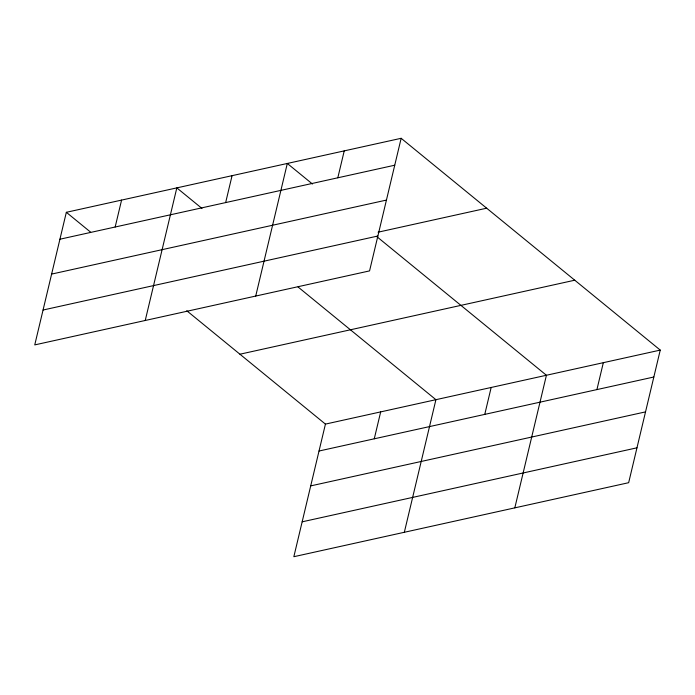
<?xml version="1.0" encoding="UTF-8"?>
<svg xmlns="http://www.w3.org/2000/svg" width="695" height="695" viewBox="0 0 695 695"><rect width="100%" height="100%" fill="white"/><g stroke="black" fill="none" stroke-linecap="round" stroke-linejoin="round"><path stroke-width="1.04" d="M66.338 212.305L34.75 344.902L369.566 270.894L401.154 138.296L66.338 212.305L90.645 232.182M115.17 227.004L121.582 200.09M145.238 320.482L176.825 187.885L201.976 208.439M225.658 202.584L232.069 175.67M255.725 296.053L287.313 163.464L312.463 184.019M337.822 177.79L344.233 150.876M660.25 350.098L325.434 424.106L293.846 556.704L628.662 482.695L660.25 350.098L401.154 138.296M374.266 438.806L380.678 411.9M404.334 532.283L435.921 399.686L298.068 286.992M484.762 414.385L491.165 387.471M514.821 507.854L546.418 375.265L376.977 236.752M596.918 389.591L603.33 362.677M59.926 239.219L394.743 165.21M51.621 274.091L386.429 200.082M378.089 232.191L486.656 208.196M43.055 310.022L377.871 236.013M239.931 354.215L574.748 280.207M319.022 451.02L653.839 377.011M310.717 485.892L645.533 411.883M302.16 521.823L636.968 447.815M186.746 310.735L325.434 424.106"/></g></svg>
